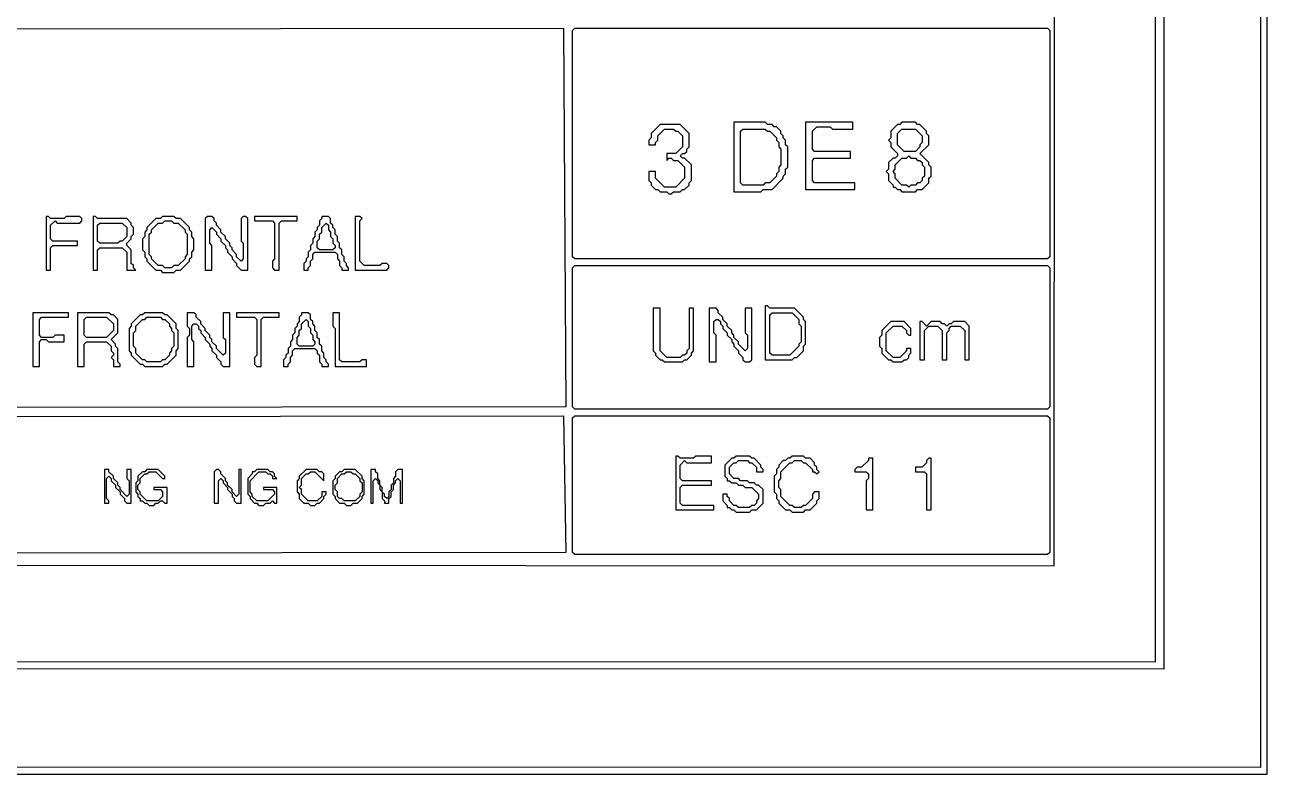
# Model space of a CAD drawing. Extents: x 17 to 323, y -435 to -5.
# Drawn here: x 267.2 to 322.7, y -434.9 to -401.5 of the extents above; entities that cross this region are included whole.
import ezdxf

# ---------------------------------------------------------------- set-up
doc = ezdxf.new("R2010")
doc.units = 0

msp = doc.modelspace()

# ---------------------------------------------------------------- linework, layer by layer
at = {"layer": 'CONTOURS'}
for p, q in [((322.7, -434.9), (322.7, -4.7)), ((322.5, -5.1), (322.4, -434.6)), ((317.8, -9.8), (317.7, -429.9)), ((318.1, -430.2), (318.1, -9.5)), ((313.2, -425.6), (313.3, -14.3)), ((208.8, -401.7), (291.3, -401.6)), ((291.3, -401.6), (291.4, -418.5)), ((291.7, -401.7), (291.8, -401.6)), ((291.7, -411.8), (291.7, -401.7)), ((291.8, -401.6), (312.9, -401.6)), ((312.9, -401.6), (313, -401.7)), ((313, -401.7), (313, -411.8)), ((298.9, -405.8), (298.9, -408.9)), ((300.3, -405.8), (298.9, -405.8)), ((300.4, -405.9), (300.3, -405.8)), ((302.1, -405.8), (302.1, -408.8)), ((304.2, -405.8), (302.1, -405.8)), ((304.2, -406.1), (304.2, -405.8)), ((306.4, -405.8), (306.3, -405.9)), ((307, -405.8), (306.4, -405.8)), ((307.1, -405.9), (307, -405.8)), ((295.6, -405.9), (295.2, -406.3)), ((295.2, -406.3), (295.2, -406.5)), ((295.5, -406.4), (295.8, -406.1)), ((295.5, -406.6), (295.5, -406.4)), ((296.5, -405.9), (295.6, -405.9)), ((295.8, -406.1), (296.2, -406.1)), ((296.2, -406.1), (296.3, -406.2)), ((296.3, -406.2), (296.4, -406.2)), ((296.4, -406.2), (296.6, -406.4)), ((296.9, -406.3), (296.5, -405.9)), ((296.6, -406.4), (296.6, -406.9)), ((296.9, -406.9), (296.9, -406.3)), ((299.2, -406.2), (299.3, -406.1)), ((299.2, -408.5), (299.2, -406.2)), ((299.3, -406.1), (300.3, -406.1)), ((300.3, -406.1), (300.4, -406.2)), ((300.6, -405.9), (300.4, -405.9)), ((300.4, -406.2), (300.5, -406.2)), ((300.5, -406.2), (300.8, -406.5)), ((300.7, -406), (300.6, -405.9)), ((300.8, -406), (300.7, -406)), ((301, -406.2), (300.8, -406)), ((301, -406.3), (301, -406.2)), ((301.1, -406.4), (301, -406.3)), ((301.1, -406.5), (301.1, -406.4)), ((302.4, -406.2), (302.6, -406)), ((302.4, -407), (302.4, -406.2)), ((302.6, -406), (303.2, -406)), ((303.2, -406), (303.3, -406.1)), ((303.3, -406.1), (304.2, -406.1)), ((306.2, -405.9), (305.9, -406.2)), ((305.9, -406.2), (305.9, -406.5)), ((306.3, -405.9), (306.2, -405.9)), ((306.2, -406.3), (306.4, -406.1)), ((306.2, -406.8), (306.2, -406.3)), ((306.4, -406.1), (307, -406.1)), ((307, -406.1), (307.3, -406.4)), ((307.2, -405.9), (307.1, -405.9)), ((307.5, -406.2), (307.2, -405.9)), ((307.3, -406.4), (307.3, -406.7)), ((307.5, -406.3), (307.5, -406.2)), ((307.6, -406.4), (307.5, -406.3)), ((307.6, -406.8), (307.6, -406.4)), ((295.2, -406.5), (295.1, -406.6)), ((295.1, -406.6), (295.1, -406.8)), ((295.1, -406.8), (295.4, -406.8)), ((295.4, -406.7), (295.5, -406.6)), ((295.4, -406.8), (295.4, -406.7)), ((296.6, -406.9), (296.3, -407.2)), ((296.8, -407), (296.9, -406.9)), ((296.8, -407.1), (296.8, -407)), ((300.8, -406.5), (300.8, -406.6)), ((300.8, -406.6), (300.9, -406.7)), ((300.9, -406.7), (300.9, -406.9)), ((300.9, -406.9), (301, -407)), ((301, -407), (301, -407.7)), ((301.2, -406.6), (301.1, -406.5)), ((301.2, -406.8), (301.2, -406.6)), ((301.3, -406.9), (301.2, -406.8)), ((301.3, -407.8), (301.3, -406.9)), ((302.5, -407.1), (302.4, -407)), ((305.9, -406.5), (305.8, -406.6)), ((305.8, -406.6), (305.9, -406.7)), ((305.9, -406.7), (305.9, -406.9)), ((305.9, -406.9), (306.2, -407.2)), ((306.5, -407.1), (306.2, -406.8)), ((307.2, -406.9), (307, -407.1)), ((307.3, -406.7), (307.2, -406.8)), ((307.2, -406.8), (307.2, -406.9)), ((307.2, -407.2), (307.6, -406.8)), ((296.3, -407.2), (295.9, -407.2)), ((295.9, -407.2), (295.9, -407.5)), ((295.9, -407.5), (296, -407.4)), ((296, -407.4), (296.1, -407.4)), ((296.1, -407.4), (296.2, -407.5)), ((296.2, -407.5), (296.4, -407.5)), ((296.4, -407.5), (296.7, -407.8)), ((296.5, -407.3), (296.6, -407.2)), ((296.6, -407.4), (296.5, -407.3)), ((296.6, -407.2), (296.7, -407.2)), ((296.7, -407.4), (296.6, -407.4)), ((296.7, -407.2), (296.8, -407.1)), ((297, -407.7), (296.7, -407.4)), ((302.4, -407.5), (302.5, -407.4)), ((302.4, -408.4), (302.4, -407.5)), ((304.1, -407.1), (302.5, -407.1)), ((302.5, -407.4), (304.1, -407.4)), ((304.1, -407.4), (304.1, -407.1)), ((306, -407.4), (305.8, -407.6)), ((306.1, -407.4), (306, -407.4)), ((306.2, -407.3), (306.1, -407.4)), ((306.1, -407.7), (306.4, -407.4)), ((306.2, -407.2), (306.2, -407.3)), ((306.4, -407.4), (306.6, -407.4)), ((307, -407.1), (306.5, -407.1)), ((306.6, -407.4), (306.7, -407.3)), ((306.7, -407.3), (306.8, -407.4)), ((306.8, -407.4), (307, -407.4)), ((307, -407.4), (307.1, -407.5)), ((307.1, -407.5), (307.2, -407.5)), ((307.6, -407.6), (307.2, -407.2)), ((307.2, -407.5), (307.3, -407.6)), ((295.4, -408), (295.1, -408)), ((295.1, -408), (295.1, -408.4)), ((295.4, -408.3), (295.4, -408)), ((296.7, -407.8), (296.7, -408.3)), ((297, -408.4), (297, -407.7)), ((300.9, -408), (300.8, -408.1)), ((300.8, -408.1), (300.8, -408.2)), ((301, -407.7), (300.9, -407.8)), ((300.9, -407.8), (300.9, -408)), ((301.1, -408.2), (301.2, -408.1)), ((301.2, -407.9), (301.3, -407.8)), ((301.2, -408.1), (301.2, -407.9)), ((305.8, -407.9), (305.7, -408)), ((305.7, -408), (305.8, -408.1)), ((305.8, -407.6), (305.8, -407.9)), ((305.8, -408.1), (305.8, -408.4)), ((306, -408), (306.1, -407.9)), ((306.1, -408.1), (306, -408)), ((306.1, -407.9), (306.1, -407.7)), ((306.1, -408.3), (306.1, -408.1)), ((307.3, -407.6), (307.3, -407.7)), ((307.3, -407.7), (307.4, -407.8)), ((307.4, -407.8), (307.4, -408.2)), ((307.6, -407.7), (307.6, -407.6)), ((307.7, -407.8), (307.6, -407.7)), ((307.7, -408.2), (307.7, -407.8)), ((295.1, -408.4), (295.2, -408.5)), ((295.2, -408.5), (295.2, -408.6)), ((295.2, -408.6), (295.4, -408.8)), ((295.8, -408.7), (295.4, -408.3)), ((296.7, -408.3), (296.3, -408.7)), ((296.7, -408.8), (296.9, -408.6)), ((296.9, -408.5), (297, -408.4)), ((296.9, -408.6), (296.9, -408.5)), ((299.3, -408.6), (299.2, -408.5)), ((300.2, -408.6), (299.3, -408.6)), ((300.3, -408.5), (300.2, -408.6)), ((300.5, -408.5), (300.3, -408.5)), ((300.8, -408.2), (300.5, -408.5)), ((300.6, -408.8), (301.1, -408.3)), ((301.1, -408.3), (301.1, -408.2)), ((302.5, -408.5), (302.4, -408.4)), ((304.3, -408.5), (302.5, -408.5)), ((304.3, -408.8), (304.3, -408.5)), ((305.8, -408.4), (306, -408.6)), ((306, -408.6), (306, -408.7)), ((306.4, -408.6), (306.1, -408.3)), ((306.6, -408.6), (306.4, -408.6)), ((306.7, -408.7), (306.6, -408.6)), ((306.8, -408.6), (306.7, -408.7)), ((307, -408.6), (306.8, -408.6)), ((307.1, -408.5), (307, -408.6)), ((307.2, -408.5), (307.1, -408.5)), ((307.3, -408.4), (307.2, -408.5)), ((307.4, -408.2), (307.3, -408.3)), ((307.3, -408.3), (307.3, -408.4)), ((307.3, -408.8), (307.6, -408.5)), ((307.6, -408.3), (307.7, -408.2)), ((307.6, -408.5), (307.6, -408.3)), ((295.4, -408.8), (295.5, -408.8)), ((295.5, -408.8), (295.6, -408.9)), ((295.6, -408.9), (295.9, -408.9)), ((296.3, -408.7), (295.8, -408.7)), ((295.9, -408.9), (296, -409)), ((296, -409), (296.1, -409)), ((296.1, -409), (296.2, -408.9)), ((296.2, -408.9), (296.5, -408.9)), ((296.5, -408.9), (296.6, -408.8)), ((296.6, -408.8), (296.7, -408.8)), ((298.9, -408.9), (300.1, -408.9)), ((300.1, -408.9), (300.2, -408.8)), ((300.2, -408.8), (300.6, -408.8)), ((302.1, -408.8), (304.3, -408.8)), ((306, -408.7), (306.1, -408.7)), ((306.1, -408.7), (306.2, -408.8)), ((306.2, -408.8), (306.3, -408.8)), ((306.3, -408.8), (306.4, -408.9)), ((306.4, -408.9), (307, -408.9)), ((307, -408.9), (307.1, -408.8)), ((307.1, -408.8), (307.3, -408.8)), ((268.3, -410), (268.2, -410)), ((268.2, -410), (268.2, -412.4)), ((268.4, -410.1), (268.3, -410)), ((269, -410.1), (268.4, -410.1)), ((268.4, -410.4), (268.6, -410.2)), ((268.6, -410.2), (268.7, -410.3)), ((268.7, -410.3), (269.7, -410.3)), ((269.1, -410), (269, -410.1)), ((269.7, -410), (269.1, -410)), ((269.8, -410.1), (269.7, -410)), ((269.7, -410.3), (269.8, -410.2)), ((269.8, -410.2), (269.8, -410.1)), ((270.3, -410), (270.3, -412.4)), ((270.4, -410), (270.3, -410)), ((270.5, -410.1), (270.4, -410)), ((271.8, -410.1), (270.5, -410.1)), ((270.5, -410.4), (270.6, -410.3)), ((270.6, -410.3), (271.6, -410.3)), ((271.6, -410.3), (271.8, -410.5)), ((272, -410.3), (271.8, -410.1)), ((272, -410.4), (272, -410.3)), ((273.1, -410.1), (272.7, -410.5)), ((272.9, -410.6), (273.2, -410.3)), ((273.3, -410.1), (273.1, -410.1)), ((273.2, -410.3), (273.4, -410.3)), ((273.4, -410), (273.3, -410.1)), ((273.9, -410), (273.4, -410)), ((273.4, -410.3), (273.5, -410.2)), ((273.5, -410.2), (273.8, -410.2)), ((273.8, -410.2), (273.9, -410.3)), ((274, -410.1), (273.9, -410)), ((273.9, -410.3), (274.1, -410.3)), ((274.2, -410.1), (274, -410.1)), ((274.1, -410.3), (274.4, -410.6)), ((274.6, -410.5), (274.2, -410.1)), ((275.4, -410), (275.3, -410.1)), ((275.3, -410.1), (275.3, -412.4)), ((275.6, -410), (275.4, -410)), ((275.7, -410.1), (275.6, -410)), ((275.7, -410.2), (275.7, -410.1)), ((275.8, -410.3), (275.7, -410.2)), ((275.8, -410.4), (275.8, -410.3)), ((277, -410), (276.9, -410.1)), ((276.9, -410.1), (276.9, -411.1)), ((277.1, -410), (277, -410)), ((277.2, -410.1), (277.1, -410)), ((277.2, -412.4), (277.2, -410.1)), ((277.5, -410), (277.5, -410.2)), ((279.4, -410), (277.5, -410)), ((277.5, -410.2), (278.3, -410.2)), ((278.3, -410.2), (278.4, -410.3)), ((278.4, -410.3), (278.4, -411.9)), ((278.6, -410.3), (278.7, -410.2)), ((278.6, -412.4), (278.6, -410.3)), ((278.7, -410.2), (279.4, -410.2)), ((279.4, -410.2), (279.4, -410)), ((280.5, -410.1), (280.4, -410.2)), ((280.4, -410.2), (280.4, -410.4)), ((280.5, -410), (280.5, -410.1)), ((280.8, -410), (280.5, -410)), ((280.5, -410.5), (280.7, -410.3)), ((280.7, -410.3), (280.8, -410.4)), ((280.9, -410.1), (280.8, -410)), ((280.9, -410.3), (280.9, -410.1)), ((281, -410.4), (280.9, -410.3)), ((282, -410), (282, -412.4)), ((282.2, -410), (282, -410)), ((282.3, -410.1), (282.2, -410)), ((282.2, -410.2), (282.3, -410.1)), ((282.2, -412), (282.2, -410.2)), ((268.4, -411), (268.4, -410.4)), ((270.5, -411.1), (270.5, -410.4)), ((271.8, -410.5), (271.8, -410.9)), ((272.1, -410.5), (272, -410.4)), ((272, -410.9), (272.1, -410.8)), ((272.1, -410.8), (272.1, -410.5)), ((272.7, -410.6), (272.6, -410.7)), ((272.6, -410.7), (272.6, -410.9)), ((272.7, -410.5), (272.7, -410.6)), ((272.8, -410.8), (272.9, -410.7)), ((272.8, -411.7), (272.8, -410.8)), ((272.9, -410.7), (272.9, -410.6)), ((274.4, -410.6), (274.4, -410.7)), ((274.4, -410.7), (274.5, -410.8)), ((274.5, -410.8), (274.5, -411.7)), ((274.6, -410.6), (274.6, -410.5)), ((274.7, -410.7), (274.6, -410.6)), ((274.7, -410.9), (274.7, -410.7)), ((275.5, -410.6), (275.6, -410.5)), ((275.5, -411.2), (275.5, -410.6)), ((275.6, -410.5), (275.8, -410.7)), ((276, -410.6), (275.8, -410.4)), ((275.8, -410.7), (275.8, -410.8)), ((275.8, -410.8), (276, -411)), ((276, -410.7), (276, -410.6)), ((276.2, -410.9), (276, -410.7)), ((280.3, -410.6), (280.2, -410.7)), ((280.2, -410.7), (280.2, -410.9)), ((280.4, -410.4), (280.3, -410.5)), ((280.3, -410.5), (280.3, -410.6)), ((280.4, -410.8), (280.5, -410.7)), ((280.4, -411), (280.4, -410.8)), ((280.5, -410.7), (280.5, -410.5)), ((280.8, -410.4), (280.8, -410.6)), ((280.8, -410.6), (280.9, -410.7)), ((280.9, -410.7), (280.9, -410.9)), ((281, -410.5), (281, -410.4)), ((281.1, -410.6), (281, -410.5)), ((281.1, -410.8), (281.1, -410.6)), ((281.2, -410.9), (281.1, -410.8)), ((268.5, -411.1), (268.4, -411)), ((268.4, -411.4), (268.5, -411.3)), ((268.4, -412.4), (268.4, -411.4)), ((269.6, -411.1), (268.5, -411.1)), ((268.5, -411.3), (269.6, -411.3)), ((269.6, -411.3), (269.6, -411.1)), ((270.6, -411.2), (270.5, -411.1)), ((270.5, -411.5), (270.6, -411.4)), ((271.4, -411.2), (270.6, -411.2)), ((270.6, -411.4), (271.6, -411.4)), ((271.5, -411.1), (271.4, -411.2)), ((271.6, -411.1), (271.5, -411.1)), ((271.8, -410.9), (271.6, -411.1)), ((271.6, -411.4), (271.8, -411.6)), ((271.8, -411.2), (272, -411)), ((271.8, -411.3), (271.8, -411.2)), ((272, -411.5), (271.8, -411.3)), ((272, -411), (272, -410.9)), ((272.6, -410.9), (272.5, -411)), ((272.5, -411), (272.5, -411.5)), ((274.8, -411), (274.7, -410.9)), ((274.8, -411.5), (274.8, -411)), ((275.6, -411.3), (275.5, -411.2)), ((275.6, -412.4), (275.6, -411.3)), ((276, -411), (276, -411.1)), ((276, -411.1), (276.2, -411.3)), ((276.2, -411), (276.2, -410.9)), ((276.4, -411.2), (276.2, -411)), ((276.2, -411.3), (276.2, -411.4)), ((276.2, -411.4), (276.3, -411.5)), ((276.4, -411.3), (276.4, -411.2)), ((276.5, -411.4), (276.4, -411.3)), ((276.5, -411.5), (276.5, -411.4)), ((276.9, -411.1), (277, -411.2)), ((277, -411.2), (277, -411.9)), ((280.1, -411.2), (280, -411.3)), ((280, -411.3), (280, -411.5)), ((280.2, -410.9), (280.1, -411)), ((280.1, -411), (280.1, -411.2)), ((280.3, -411.1), (280.4, -411)), ((280.3, -411.4), (280.3, -411.1)), ((280.4, -411.5), (280.3, -411.4)), ((280.9, -410.9), (281, -411)), ((281, -411), (281, -411.2)), ((281, -411.2), (281.1, -411.3)), ((281.1, -411.4), (281, -411.5)), ((281.1, -411.3), (281.1, -411.4)), ((281.2, -411.1), (281.2, -410.9)), ((281.3, -411.2), (281.2, -411.1)), ((281.3, -411.4), (281.3, -411.2)), ((281.4, -411.5), (281.3, -411.4)), ((270.5, -412.4), (270.5, -411.5)), ((271.8, -411.6), (271.8, -412.4)), ((272, -412.1), (272, -411.5)), ((272.5, -411.5), (272.6, -411.6)), ((272.6, -411.6), (272.6, -411.8)), ((272.6, -411.8), (272.7, -411.9)), ((272.7, -411.9), (272.7, -412)), ((272.9, -411.8), (272.8, -411.7)), ((272.9, -411.9), (272.9, -411.8)), ((273.2, -412.2), (272.9, -411.9)), ((274.4, -411.9), (274.1, -412.2)), ((274.5, -411.7), (274.4, -411.8)), ((274.4, -411.8), (274.4, -411.9)), ((274.6, -411.9), (274.7, -411.8)), ((274.6, -412), (274.6, -411.9)), ((274.7, -411.6), (274.8, -411.5)), ((274.7, -411.8), (274.7, -411.6)), ((276.3, -411.5), (276.3, -411.6)), ((276.3, -411.6), (276.5, -411.8)), ((276.7, -411.7), (276.5, -411.5)), ((276.5, -411.8), (276.5, -411.9)), ((276.5, -411.9), (276.7, -412.1)), ((276.7, -411.8), (276.7, -411.7)), ((276.9, -412), (276.7, -411.8)), ((277, -411.9), (276.9, -412)), ((278.4, -411.9), (278.3, -412)), ((279.9, -411.8), (279.8, -411.9)), ((279.8, -411.9), (279.8, -412)), ((280, -411.5), (279.9, -411.6)), ((279.9, -411.6), (279.9, -411.8)), ((280, -412), (280.1, -411.9)), ((280.1, -411.7), (280.2, -411.6)), ((280.1, -411.9), (280.1, -411.7)), ((280.2, -411.6), (281.1, -411.6)), ((281, -411.5), (280.4, -411.5)), ((281.1, -411.6), (281.2, -411.7)), ((281.2, -411.7), (281.2, -411.9)), ((281.2, -411.9), (281.3, -412)), ((281.4, -411.7), (281.4, -411.5)), ((281.5, -411.8), (281.4, -411.7)), ((281.5, -412), (281.5, -411.8)), ((291.8, -411.9), (291.7, -411.8)), ((312.9, -411.9), (291.8, -411.9)), ((313, -411.8), (312.9, -411.9)), ((268.2, -412.4), (268.4, -412.4)), ((270.3, -412.4), (270.5, -412.4)), ((271.8, -412.4), (272.2, -412.4)), ((272.1, -412.2), (272, -412.1)), ((272.1, -412.3), (272.1, -412.2)), ((272.2, -412.4), (272.1, -412.3)), ((272.7, -412), (273.1, -412.4)), ((273.1, -412.4), (273.3, -412.4)), ((273.4, -412.2), (273.2, -412.2)), ((273.3, -412.4), (273.4, -412.5)), ((273.5, -412.3), (273.4, -412.2)), ((273.4, -412.5), (273.9, -412.5)), ((273.8, -412.3), (273.5, -412.3)), ((273.9, -412.2), (273.8, -412.3)), ((274.1, -412.2), (273.9, -412.2)), ((273.9, -412.5), (274, -412.4)), ((274, -412.4), (274.2, -412.4)), ((274.2, -412.4), (274.6, -412)), ((275.3, -412.4), (275.6, -412.4)), ((276.7, -412.1), (276.7, -412.2)), ((276.7, -412.2), (276.9, -412.4)), ((276.9, -412.4), (277.2, -412.4)), ((278.3, -412), (278.3, -412.3)), ((278.3, -412.3), (278.4, -412.4)), ((278.4, -412.4), (278.6, -412.4)), ((279.8, -412), (279.7, -412.1)), ((279.7, -412.1), (279.7, -412.4)), ((279.7, -412.4), (279.9, -412.4)), ((279.9, -412.3), (280, -412.2)), ((279.9, -412.4), (279.9, -412.3)), ((280, -412.2), (280, -412)), ((281.3, -412), (281.3, -412.2)), ((281.3, -412.2), (281.4, -412.3)), ((281.4, -412.3), (281.4, -412.4)), ((281.4, -412.4), (281.7, -412.4)), ((281.6, -412.1), (281.5, -412)), ((281.6, -412.2), (281.6, -412.1)), ((281.7, -412.3), (281.6, -412.2)), ((281.7, -412.4), (281.7, -412.3)), ((282, -412.4), (283.4, -412.4)), ((282.4, -412.2), (282.2, -412)), ((283.1, -412.2), (282.4, -412.2)), ((283.2, -412.1), (283.1, -412.2)), ((283.4, -412.1), (283.2, -412.1)), ((283.5, -412.2), (283.4, -412.1)), ((283.4, -412.4), (283.5, -412.3)), ((283.5, -412.3), (283.5, -412.2)), ((291.7, -412.3), (291.8, -412.2)), ((291.7, -418.5), (291.7, -412.3)), ((291.8, -412.2), (312.9, -412.2)), ((312.9, -412.2), (313, -412.3)), ((313, -412.3), (313, -418.5)), ((295.3, -414.1), (295.3, -416)), ((295.6, -414.1), (295.3, -414.1)), ((295.6, -416), (295.6, -414.1)), ((297.1, -414.1), (296.9, -414.1)), ((296.9, -414.1), (296.9, -415.9)), ((297.1, -416), (297.1, -414.1)), ((297.8, -414.1), (297.8, -416.5)), ((298.1, -414.1), (297.8, -414.1)), ((298.2, -414.2), (298.1, -414.1)), ((298.2, -414.3), (298.2, -414.2)), ((299.7, -414.1), (299.4, -414.1)), ((299.4, -414.1), (299.4, -415.2)), ((299.7, -416.4), (299.7, -414.1)), ((300.3, -414), (300.3, -416.4)), ((300.4, -414), (300.3, -414)), ((300.5, -414.1), (300.4, -414)), ((301.6, -414.1), (300.5, -414.1)), ((302, -414.5), (301.6, -414.1)), ((269.2, -414.3), (267.6, -414.3)), ((267.6, -414.3), (267.6, -416.7)), ((267.9, -414.6), (268, -414.5)), ((267.9, -415.3), (267.9, -414.6)), ((268, -414.5), (269.2, -414.5)), ((269.2, -414.5), (269.2, -414.3)), ((269.6, -414.3), (269.6, -416.7)), ((271, -414.3), (269.6, -414.3)), ((269.9, -414.6), (270, -414.5)), ((269.9, -415.3), (269.9, -414.6)), ((270, -414.5), (270.9, -414.5)), ((270.9, -414.5), (271.2, -414.8)), ((271.1, -414.4), (271, -414.3)), ((271.2, -414.4), (271.1, -414.4)), ((271.4, -414.6), (271.2, -414.4)), ((271.4, -415.2), (271.4, -414.6)), ((272.4, -414.4), (272, -414.8)), ((272.2, -414.9), (272.5, -414.6)), ((272.5, -414.4), (272.4, -414.4)), ((272.6, -414.3), (272.5, -414.4)), ((272.5, -414.6), (272.6, -414.6)), ((273.4, -414.3), (272.6, -414.3)), ((272.6, -414.6), (272.7, -414.5)), ((272.7, -414.5), (273.3, -414.5)), ((273.3, -414.5), (273.4, -414.6)), ((273.5, -414.4), (273.4, -414.3)), ((273.4, -414.6), (273.5, -414.6)), ((273.6, -414.4), (273.5, -414.4)), ((273.5, -414.6), (273.7, -414.8)), ((274, -414.8), (273.6, -414.4)), ((274.5, -414.3), (274.5, -414.9)), ((274.8, -414.3), (274.5, -414.3)), ((274.9, -414.4), (274.8, -414.3)), ((274.9, -414.5), (274.9, -414.4)), ((275.1, -414.7), (274.9, -414.5)), ((275.1, -414.8), (275.1, -414.7)), ((276.4, -414.3), (276.1, -414.3)), ((276.1, -414.3), (276.1, -415.4)), ((276.4, -416.7), (276.4, -414.3)), ((276.7, -414.3), (276.7, -414.5)), ((278.6, -414.3), (276.7, -414.3)), ((276.7, -414.5), (277.5, -414.5)), ((277.5, -414.5), (277.6, -414.6)), ((277.6, -414.6), (277.6, -416.2)), ((277.8, -414.6), (277.9, -414.5)), ((277.8, -416.7), (277.8, -414.6)), ((277.9, -414.5), (278.6, -414.5)), ((278.6, -414.5), (278.6, -414.3)), ((279.5, -414.7), (279.4, -414.8)), ((279.6, -414.4), (279.5, -414.5)), ((279.5, -414.5), (279.5, -414.7)), ((279.6, -414.3), (279.6, -414.4)), ((279.9, -414.3), (279.6, -414.3)), ((279.6, -414.8), (279.8, -414.6)), ((279.8, -414.6), (279.9, -414.7)), ((280, -414.4), (279.9, -414.3)), ((279.9, -414.7), (279.9, -414.9)), ((280, -414.6), (280, -414.4)), ((280.1, -414.7), (280, -414.6)), ((280.1, -414.8), (280.1, -414.7)), ((281, -414.3), (281, -414.9)), ((281.3, -414.3), (281, -414.3)), ((281.3, -416.4), (281.3, -414.3)), ((298, -414.7), (298.1, -414.6)), ((298, -415.2), (298, -414.7)), ((298.1, -414.6), (298.2, -414.6)), ((298.4, -414.5), (298.2, -414.3)), ((298.2, -414.6), (298.3, -414.7)), ((298.3, -414.7), (298.3, -414.8)), ((298.4, -414.6), (298.4, -414.5)), ((298.6, -414.8), (298.4, -414.6)), ((300.5, -414.4), (300.6, -414.3)), ((300.5, -416.1), (300.5, -414.4)), ((300.6, -414.3), (301.5, -414.3)), ((301.5, -414.3), (301.8, -414.6)), ((301.8, -414.6), (301.8, -414.8)), ((302, -414.6), (302, -414.5)), ((302.1, -414.7), (302, -414.6)), ((302.1, -415.7), (302.1, -414.7)), ((305.9, -414.7), (305.5, -415.1)), ((306.5, -414.7), (305.9, -414.7)), ((306.8, -415), (306.5, -414.7)), ((307.2, -414.7), (307.2, -416.4)), ((307.3, -414.7), (307.2, -414.7)), ((307.5, -414.9), (307.3, -414.7)), ((307.7, -414.7), (307.5, -414.9)), ((308.1, -414.7), (307.7, -414.7)), ((308.2, -414.8), (308.1, -414.7)), ((308.7, -414.7), (308.6, -414.8)), ((309.2, -414.7), (308.7, -414.7)), ((309.4, -414.9), (309.2, -414.7)), ((268, -415.4), (267.9, -415.3)), ((268.6, -415.3), (268.5, -415.4)), ((269, -415.3), (268.6, -415.3)), ((269, -415.6), (269, -415.3)), ((270, -415.4), (269.9, -415.3)), ((271.2, -415.1), (270.9, -415.4)), ((271.1, -415.5), (271.4, -415.2)), ((271.2, -414.8), (271.2, -415.1)), ((272, -414.9), (271.9, -415)), ((271.9, -415), (271.9, -416)), ((272, -414.8), (272, -414.9)), ((272.1, -415.2), (272.2, -415.1)), ((272.1, -415.8), (272.1, -415.2)), ((272.2, -415.1), (272.2, -414.9)), ((273.7, -414.8), (273.7, -414.9)), ((273.7, -414.9), (273.8, -415)), ((273.8, -415), (273.8, -415.1)), ((273.8, -415.1), (273.9, -415.2)), ((273.9, -415.2), (273.9, -415.8)), ((274, -415), (274, -414.8)), ((274.1, -415.1), (274, -415)), ((274.1, -415.9), (274.1, -415.1)), ((274.5, -414.9), (274.6, -415)), ((274.6, -415.3), (274.5, -415.4)), ((274.6, -415), (274.6, -415.3)), ((274.7, -414.9), (274.8, -414.8)), ((274.7, -415.5), (274.7, -414.9)), ((274.8, -414.8), (274.9, -414.8)), ((274.9, -414.8), (275, -414.9)), ((275, -414.9), (275, -415)), ((275, -415), (275.1, -415.1)), ((275.3, -415), (275.1, -414.8)), ((275.1, -415.1), (275.1, -415.2)), ((275.1, -415.2), (275.3, -415.4)), ((275.3, -415.1), (275.3, -415)), ((275.5, -415.3), (275.3, -415.1)), ((275.5, -415.4), (275.5, -415.3)), ((279.3, -415.2), (279.2, -415.3)), ((279.2, -415.3), (279.2, -415.5)), ((279.4, -414.9), (279.3, -415)), ((279.3, -415), (279.3, -415.2)), ((279.4, -414.8), (279.4, -414.9)), ((279.4, -415.4), (279.5, -415.3)), ((279.5, -415.1), (279.6, -415)), ((279.5, -415.3), (279.5, -415.1)), ((279.6, -415), (279.6, -414.8)), ((279.9, -414.9), (280, -415)), ((280, -415), (280, -415.2)), ((280, -415.2), (280.1, -415.3)), ((280.2, -414.9), (280.1, -414.8)), ((280.1, -415.3), (280.1, -415.5)), ((280.2, -415.1), (280.2, -414.9)), ((280.3, -415.2), (280.2, -415.1)), ((280.3, -415.4), (280.3, -415.2)), ((281, -414.9), (281.1, -415)), ((281.1, -415), (281.1, -416.7)), ((298.1, -415.3), (298, -415.2)), ((298.1, -416.5), (298.1, -415.3)), ((298.3, -414.8), (298.4, -414.9)), ((298.4, -414.9), (298.4, -415)), ((298.4, -415), (298.6, -415.2)), ((298.6, -414.9), (298.6, -414.8)), ((298.8, -415.1), (298.6, -414.9)), ((298.6, -415.2), (298.6, -415.3)), ((298.6, -415.3), (298.8, -415.5)), ((298.8, -415.2), (298.8, -415.1)), ((298.9, -415.3), (298.8, -415.2)), ((298.9, -415.4), (298.9, -415.3)), ((299.4, -415.2), (299.5, -415.3)), ((299.5, -415.3), (299.5, -415.9)), ((301.8, -414.8), (301.9, -414.9)), ((301.9, -414.9), (301.9, -415.6)), ((305.5, -415.3), (305.4, -415.4)), ((305.5, -415.1), (305.5, -415.3)), ((305.7, -415.2), (306, -414.9)), ((305.7, -416), (305.7, -415.2)), ((306, -414.9), (306.4, -414.9)), ((306.4, -414.9), (306.6, -415.1)), ((306.6, -415.1), (306.6, -415.2)), ((306.6, -415.2), (306.7, -415.3)), ((306.7, -415.3), (306.8, -415.3)), ((306.8, -415.3), (306.8, -415)), ((307.4, -415.1), (307.6, -414.9)), ((307.4, -416.4), (307.4, -415.1)), ((307.6, -414.9), (308, -414.9)), ((308, -414.9), (308.2, -415.1)), ((308.3, -414.8), (308.2, -414.8)), ((308.2, -415.1), (308.2, -416.4)), ((308.4, -414.9), (308.3, -414.8)), ((308.5, -414.8), (308.4, -414.9)), ((308.4, -415.2), (308.5, -415.1)), ((308.4, -416.4), (308.4, -415.2)), ((308.6, -414.8), (308.5, -414.8)), ((308.5, -415), (308.6, -414.9)), ((308.5, -415.1), (308.5, -415)), ((308.6, -414.9), (309, -414.9)), ((309, -414.9), (309.2, -415.1)), ((309.2, -415.1), (309.2, -416.4)), ((309.4, -416.4), (309.4, -414.9)), ((267.9, -415.6), (268, -415.5)), ((267.9, -416.7), (267.9, -415.6)), ((268.5, -415.4), (268, -415.4)), ((268, -415.5), (268.2, -415.5)), ((268.2, -415.5), (268.3, -415.6)), ((268.3, -415.6), (269, -415.6)), ((269.9, -415.7), (270, -415.6)), ((269.9, -416.7), (269.9, -415.7)), ((270.9, -415.4), (270, -415.4)), ((270, -415.6), (270.9, -415.6)), ((270.9, -415.6), (271.1, -415.8)), ((271.3, -415.7), (271.1, -415.5)), ((271.1, -415.8), (271.1, -416)), ((271.3, -415.8), (271.3, -415.7)), ((271.4, -415.9), (271.3, -415.8)), ((272.2, -415.9), (272.1, -415.8)), ((273.9, -415.8), (273.8, -415.9)), ((274.5, -415.4), (274.5, -416.7)), ((274.8, -415.6), (274.7, -415.5)), ((274.8, -416.7), (274.8, -415.6)), ((275.3, -415.4), (275.3, -415.5)), ((275.3, -415.5), (275.5, -415.7)), ((275.6, -415.5), (275.5, -415.4)), ((275.5, -415.7), (275.5, -415.8)), ((275.5, -415.8), (275.6, -415.9)), ((275.6, -415.6), (275.6, -415.5)), ((275.8, -415.8), (275.6, -415.6)), ((275.8, -415.9), (275.8, -415.8)), ((276.1, -415.4), (276.2, -415.5)), ((276.2, -415.5), (276.2, -416.1)), ((279.1, -415.8), (279, -415.9)), ((279.2, -415.5), (279.1, -415.6)), ((279.1, -415.6), (279.1, -415.8)), ((279.4, -415.7), (279.4, -415.4)), ((279.5, -415.8), (279.4, -415.7)), ((280.1, -415.8), (279.5, -415.8)), ((280.1, -415.5), (280.2, -415.6)), ((280.2, -415.7), (280.1, -415.8)), ((280.2, -415.6), (280.2, -415.7)), ((280.4, -415.5), (280.3, -415.4)), ((280.4, -415.7), (280.4, -415.5)), ((280.5, -415.8), (280.4, -415.7)), ((280.5, -416), (280.5, -415.8)), ((298.8, -415.5), (298.8, -415.6)), ((298.8, -415.6), (298.9, -415.7)), ((299.1, -415.6), (298.9, -415.4)), ((298.9, -415.7), (298.9, -415.8)), ((298.9, -415.8), (299.1, -416)), ((299.1, -415.7), (299.1, -415.6)), ((299.4, -416), (299.1, -415.7)), ((301.8, -415.8), (301.4, -416.2)), ((301.9, -415.6), (301.8, -415.7)), ((301.8, -415.7), (301.8, -415.8)), ((302, -415.8), (302.1, -415.7)), ((302, -416), (302, -415.8)), ((305.4, -415.4), (305.4, -415.8)), ((305.4, -415.8), (305.5, -415.9)), ((271.1, -416), (271.2, -416.1)), ((271.2, -416.2), (271.1, -416.3)), ((271.1, -416.3), (271.2, -416.4)), ((271.2, -416.1), (271.2, -416.2)), ((271.2, -416.4), (271.2, -416.7)), ((271.4, -416.5), (271.4, -415.9)), ((271.9, -416), (272, -416.1)), ((272, -416.1), (272, -416.2)), ((272, -416.2), (272.4, -416.6)), ((272.2, -416.1), (272.2, -415.9)), ((272.5, -416.4), (272.2, -416.1)), ((272.6, -416.4), (272.5, -416.4)), ((272.7, -416.5), (272.6, -416.4)), ((273.4, -416.4), (273.3, -416.5)), ((273.5, -416.4), (273.4, -416.4)), ((273.7, -416.2), (273.5, -416.4)), ((273.6, -416.6), (274, -416.2)), ((273.8, -416), (273.7, -416.1)), ((273.7, -416.1), (273.7, -416.2)), ((273.8, -415.9), (273.8, -416)), ((274, -416), (274.1, -415.9)), ((274, -416.2), (274, -416)), ((275.6, -415.9), (275.6, -416)), ((275.6, -416), (275.8, -416.2)), ((276.1, -416.2), (275.8, -415.9)), ((275.8, -416.2), (275.8, -416.3)), ((275.8, -416.3), (276, -416.5)), ((276.2, -416.1), (276.1, -416.2)), ((277.6, -416.2), (277.5, -416.3)), ((277.5, -416.3), (277.5, -416.6)), ((278.9, -416.3), (278.8, -416.4)), ((278.8, -416.4), (278.8, -416.7)), ((279, -416.1), (278.9, -416.2)), ((278.9, -416.2), (278.9, -416.3)), ((279, -415.9), (279, -416.1)), ((279.1, -416.3), (279.2, -416.2)), ((279.1, -416.5), (279.1, -416.3)), ((279.2, -416), (279.3, -415.9)), ((279.2, -416.2), (279.2, -416)), ((279.3, -415.9), (280.2, -415.9)), ((280.2, -415.9), (280.3, -416)), ((280.3, -416), (280.3, -416.1)), ((280.3, -416.1), (280.4, -416.2)), ((280.4, -416.2), (280.4, -416.5)), ((280.6, -416.1), (280.5, -416)), ((280.6, -416.3), (280.6, -416.1)), ((280.7, -416.4), (280.6, -416.3)), ((280.7, -416.5), (280.7, -416.4)), ((281.4, -416.5), (281.3, -416.4)), ((282.3, -416.4), (282.2, -416.5)), ((282.5, -416.4), (282.3, -416.4)), ((282.5, -416.7), (282.5, -416.4)), ((295.3, -416), (295.4, -416.1)), ((295.4, -416.1), (295.4, -416.2)), ((295.4, -416.2), (295.6, -416.4)), ((295.9, -416.3), (295.6, -416)), ((295.6, -416.4), (295.7, -416.4)), ((295.7, -416.4), (295.8, -416.5)), ((296.5, -416.3), (295.9, -416.3)), ((296.6, -416.2), (296.5, -416.3)), ((296.7, -416.2), (296.6, -416.2)), ((296.6, -416.5), (296.7, -416.4)), ((296.8, -416.1), (296.7, -416.2)), ((296.7, -416.4), (296.8, -416.4)), ((296.9, -415.9), (296.8, -416)), ((296.8, -416), (296.8, -416.1)), ((296.8, -416.4), (297, -416.2)), ((297, -416.1), (297.1, -416)), ((297, -416.2), (297, -416.1)), ((299.1, -416), (299.1, -416.1)), ((299.1, -416.1), (299.3, -416.3)), ((299.3, -416.3), (299.3, -416.4)), ((299.3, -416.4), (299.4, -416.5)), ((299.5, -415.9), (299.4, -416)), ((299.6, -416.5), (299.7, -416.4)), ((300.3, -416.4), (301.5, -416.4)), ((300.6, -416.2), (300.5, -416.1)), ((301.4, -416.2), (300.6, -416.2)), ((301.5, -416.4), (301.6, -416.3)), ((301.6, -416.3), (301.7, -416.3)), ((301.7, -416.3), (302, -416)), ((305.5, -415.9), (305.5, -416.1)), ((305.5, -416.1), (305.8, -416.4)), ((306, -416.3), (305.7, -416)), ((305.8, -416.4), (305.9, -416.4)), ((305.9, -416.4), (306, -416.5)), ((306.3, -416.3), (306, -416.3)), ((306.6, -416), (306.3, -416.3)), ((306.4, -416.5), (306.5, -416.4)), ((306.5, -416.4), (306.6, -416.4)), ((306.8, -415.9), (306.6, -415.9)), ((306.6, -415.9), (306.6, -416)), ((306.6, -416.4), (306.7, -416.3)), ((306.7, -416.2), (306.8, -416.1)), ((306.7, -416.3), (306.7, -416.2)), ((306.8, -416.1), (306.8, -415.9)), ((307.2, -416.4), (307.4, -416.4)), ((308.2, -416.4), (308.4, -416.4)), ((309.2, -416.4), (309.4, -416.4)), ((267.6, -416.7), (267.9, -416.7)), ((269.6, -416.7), (269.9, -416.7)), ((271.2, -416.7), (271.5, -416.7)), ((271.5, -416.6), (271.4, -416.5)), ((271.5, -416.7), (271.5, -416.6)), ((272.4, -416.6), (272.5, -416.6)), ((272.5, -416.6), (272.6, -416.7)), ((272.6, -416.7), (273.4, -416.7)), ((273.3, -416.5), (272.7, -416.5)), ((273.4, -416.7), (273.5, -416.6)), ((273.5, -416.6), (273.6, -416.6)), ((274.5, -416.7), (274.8, -416.7)), ((276, -416.5), (276, -416.6)), ((276, -416.6), (276.1, -416.7)), ((276.1, -416.7), (276.4, -416.7)), ((277.5, -416.6), (277.6, -416.7)), ((277.6, -416.7), (277.8, -416.7)), ((278.8, -416.7), (279, -416.7)), ((279, -416.6), (279.1, -416.5)), ((279, -416.7), (279, -416.6)), ((280.4, -416.5), (280.5, -416.6)), ((280.5, -416.6), (280.5, -416.7)), ((280.5, -416.7), (280.8, -416.7)), ((280.8, -416.6), (280.7, -416.5)), ((280.8, -416.7), (280.8, -416.6)), ((281.1, -416.7), (282.5, -416.7)), ((282.2, -416.5), (281.4, -416.5)), ((295.8, -416.5), (296.6, -416.5)), ((297.8, -416.5), (298.1, -416.5)), ((299.4, -416.5), (299.6, -416.5)), ((306, -416.5), (306.4, -416.5)), ((291.4, -418.5), (208.9, -418.6)), ((291.8, -418.6), (291.7, -418.5)), ((312.9, -418.6), (291.8, -418.6)), ((313, -418.5), (312.9, -418.6)), ((208.8, -419), (291.3, -418.9)), ((291.3, -418.9), (291.4, -425)), ((291.7, -419), (291.8, -418.9)), ((291.7, -425), (291.7, -419)), ((291.8, -418.9), (312.9, -418.9)), ((312.9, -418.9), (313, -419)), ((313, -419), (313, -425)), ((296.3, -420.7), (296.3, -423.1)), ((296.4, -420.7), (296.3, -420.7)), ((296.5, -420.8), (296.4, -420.7)), ((297.1, -420.8), (296.5, -420.8)), ((297.2, -420.7), (297.1, -420.8)), ((297.9, -420.7), (297.2, -420.7)), ((297.9, -421), (297.9, -420.7)), ((298.8, -420.8), (298.5, -421.1)), ((298.9, -420.8), (298.8, -420.8)), ((299, -420.7), (298.9, -420.8)), ((299.6, -420.7), (299, -420.7)), ((299.7, -420.8), (299.6, -420.7)), ((299.8, -420.8), (299.7, -420.8)), ((300.1, -421.1), (299.8, -420.8)), ((301.3, -420.8), (301.2, -420.9)), ((301.4, -420.8), (301.3, -420.8)), ((301.5, -420.7), (301.4, -420.8)), ((302, -420.7), (301.5, -420.7)), ((302.1, -420.8), (302, -420.7)), ((302.3, -420.8), (302.1, -420.8)), ((302.5, -421), (302.3, -420.8)), ((304.9, -420.8), (304.9, -420.9)), ((305.1, -420.8), (304.9, -420.8)), ((305.1, -423.1), (305.1, -420.8)), ((307.6, -420.8), (307.5, -420.9)), ((307.7, -420.8), (307.6, -420.8)), ((307.7, -423.1), (307.7, -420.8)), ((270.8, -421.3), (270.8, -422.8)), ((271, -421.3), (270.8, -421.3)), ((271, -421.4), (271, -421.3)), ((271.2, -421.6), (271, -421.4)), ((272, -421.3), (271.8, -421.3)), ((271.8, -421.3), (271.8, -421.7)), ((272, -422.8), (272, -421.3)), ((272.5, -421.4), (272.3, -421.6)), ((272.6, -421.4), (272.5, -421.4)), ((272.7, -421.3), (272.6, -421.4)), ((273.2, -421.3), (272.7, -421.3)), ((272.7, -421.5), (272.8, -421.4)), ((272.8, -421.4), (273.1, -421.4)), ((273.1, -421.4), (273.4, -421.7)), ((273.5, -421.6), (273.2, -421.3)), ((275.8, -421.3), (275.7, -421.4)), ((275.7, -421.4), (275.7, -422.8)), ((275.9, -421.3), (275.8, -421.3)), ((276, -421.4), (275.9, -421.3)), ((276, -421.5), (276, -421.4)), ((276.9, -421.3), (276.8, -421.3)), ((276.8, -421.3), (276.8, -422.4)), ((276.9, -422.8), (276.9, -421.3)), ((277.3, -421.8), (277.7, -421.4)), ((277.4, -421.4), (277.4, -421.5)), ((277.5, -421.4), (277.4, -421.4)), ((277.6, -421.3), (277.5, -421.4)), ((278.1, -421.3), (277.6, -421.3)), ((277.7, -421.4), (278, -421.4)), ((278, -421.4), (278.1, -421.5)), ((278.2, -421.4), (278.1, -421.3)), ((278.3, -421.4), (278.2, -421.4)), ((278.4, -421.5), (278.3, -421.4)), ((279.8, -421.3), (279.5, -421.6)), ((280.3, -421.3), (279.8, -421.3)), ((279.9, -421.5), (280, -421.4)), ((280, -421.4), (280.2, -421.4)), ((280.2, -421.4), (280.6, -421.8)), ((280.4, -421.4), (280.3, -421.3)), ((280.5, -421.4), (280.4, -421.4)), ((280.6, -421.5), (280.5, -421.4)), ((281.3, -421.4), (281.1, -421.6)), ((281.4, -421.4), (281.3, -421.4)), ((281.5, -421.3), (281.4, -421.4)), ((282, -421.3), (281.5, -421.3)), ((281.5, -421.5), (281.6, -421.4)), ((281.6, -421.4), (281.8, -421.4)), ((281.8, -421.4), (281.9, -421.5)), ((282.3, -421.6), (282, -421.3)), ((282.7, -421.3), (282.7, -422.8)), ((282.9, -421.3), (282.7, -421.3)), ((282.9, -421.4), (282.9, -421.3)), ((283, -421.5), (282.9, -421.4)), ((283.9, -421.3), (283.8, -421.4)), ((283.8, -421.4), (283.8, -421.6)), ((284.1, -421.3), (283.9, -421.3)), ((284.1, -422.8), (284.1, -421.3)), ((296.5, -421.1), (296.7, -420.9)), ((296.5, -421.7), (296.5, -421.1)), ((296.7, -420.9), (296.8, -421)), ((296.8, -421), (297.9, -421)), ((298.5, -421.1), (298.5, -421.6)), ((298.7, -421.2), (298.9, -421)), ((298.7, -421.5), (298.7, -421.2)), ((298.9, -421), (299, -421)), ((299, -421), (299.1, -420.9)), ((299.1, -420.9), (299.5, -420.9)), ((299.5, -420.9), (299.6, -421)), ((299.6, -421), (299.7, -421)), ((299.7, -421), (299.9, -421.2)), ((299.9, -421.2), (299.9, -421.4)), ((299.9, -421.4), (300.2, -421.4)), ((300.1, -421.2), (300.1, -421.1)), ((300.2, -421.3), (300.1, -421.2)), ((300.2, -421.4), (300.2, -421.3)), ((300.9, -421.2), (300.8, -421.3)), ((300.8, -421.3), (300.8, -421.5)), ((301.1, -420.9), (300.9, -421.1)), ((300.9, -421.1), (300.9, -421.2)), ((301, -421.4), (301.4, -421)), ((301, -421.7), (301, -421.4)), ((301.2, -420.9), (301.1, -420.9)), ((301.4, -421), (301.5, -421)), ((301.5, -421), (301.6, -420.9)), ((301.6, -420.9), (301.9, -420.9)), ((301.9, -420.9), (302, -421)), ((302, -421), (302.1, -421)), ((302.1, -421), (302.4, -421.3)), ((302.4, -421.3), (302.4, -421.4)), ((302.4, -421.4), (302.5, -421.4)), ((302.5, -421.1), (302.5, -421)), ((302.6, -421.2), (302.5, -421.1)), ((302.5, -421.4), (302.6, -421.5)), ((302.6, -421.3), (302.6, -421.2)), ((302.7, -421.4), (302.6, -421.3)), ((302.6, -421.5), (302.7, -421.4)), ((304.4, -421.2), (304.3, -421.3)), ((304.3, -421.3), (304.3, -421.4)), ((304.3, -421.4), (304.8, -421.4)), ((304.6, -421.2), (304.4, -421.2)), ((304.9, -420.9), (304.6, -421.2)), ((304.8, -421.4), (304.9, -421.5)), ((307.3, -421.2), (307, -421.2)), ((307, -421.2), (307, -421.4)), ((307, -421.4), (307.4, -421.4)), ((307.5, -421), (307.3, -421.2)), ((307.4, -421.4), (307.5, -421.5)), ((307.5, -420.9), (307.5, -421)), ((270.9, -421.7), (271, -421.6)), ((270.9, -422.6), (270.9, -421.7)), ((271, -421.6), (271.1, -421.7)), ((271.1, -421.7), (271.1, -421.8)), ((271.1, -421.8), (271.3, -422)), ((271.2, -421.7), (271.2, -421.6)), ((271.4, -421.9), (271.2, -421.7)), ((271.4, -422), (271.4, -421.9)), ((271.8, -421.7), (271.9, -421.8)), ((271.9, -421.8), (271.9, -422.4)), ((272.3, -421.8), (272.2, -421.9)), ((272.2, -421.9), (272.2, -422.3)), ((272.3, -421.6), (272.3, -421.8)), ((272.3, -422), (272.4, -421.9)), ((272.4, -421.7), (272.6, -421.5)), ((272.4, -421.9), (272.4, -421.7)), ((272.6, -421.5), (272.7, -421.5)), ((273.4, -421.7), (273.5, -421.7)), ((273.5, -421.7), (273.5, -421.6)), ((275.9, -421.8), (276, -421.7)), ((275.9, -422.8), (275.9, -421.8)), ((276.2, -421.7), (276, -421.5)), ((276, -421.7), (276.1, -421.8)), ((276.1, -421.8), (276.1, -421.9)), ((276.1, -421.9), (276.3, -422.1)), ((276.2, -421.8), (276.2, -421.7)), ((276.3, -421.9), (276.2, -421.8)), ((276.3, -422), (276.3, -421.9)), ((277.4, -421.5), (277.2, -421.7)), ((277.2, -421.7), (277.2, -422.4)), ((277.3, -422.3), (277.3, -421.8)), ((278.1, -421.5), (278.2, -421.5)), ((278.2, -421.5), (278.3, -421.6)), ((278.3, -421.6), (278.3, -421.7)), ((278.3, -421.7), (278.5, -421.7)), ((278.4, -421.6), (278.4, -421.5)), ((278.5, -421.7), (278.4, -421.6)), ((279.5, -421.7), (279.4, -421.8)), ((279.4, -421.8), (279.4, -422.3)), ((279.5, -421.6), (279.5, -421.7)), ((279.6, -421.7), (279.8, -421.5)), ((279.6, -422), (279.6, -421.7)), ((279.8, -421.5), (279.9, -421.5)), ((280.6, -421.8), (280.6, -421.5)), ((281.1, -421.7), (281, -421.8)), ((281, -421.8), (281, -422.4)), ((281.1, -421.6), (281.1, -421.7)), ((281.1, -422), (281.2, -421.9)), ((281.2, -421.7), (281.4, -421.5)), ((281.2, -421.9), (281.2, -421.7)), ((281.4, -421.5), (281.5, -421.5)), ((281.9, -421.5), (282, -421.5)), ((282, -421.5), (282.2, -421.7)), ((282.2, -421.7), (282.2, -421.8)), ((282.2, -421.8), (282.3, -421.9)), ((282.3, -421.7), (282.3, -421.6)), ((282.4, -421.8), (282.3, -421.7)), ((282.3, -421.9), (282.3, -422.3)), ((282.4, -422.4), (282.4, -421.8)), ((282.8, -421.8), (282.9, -421.7)), ((282.8, -422.8), (282.8, -421.8)), ((282.9, -421.7), (283, -421.8)), ((283, -421.7), (283, -421.5)), ((283.1, -421.8), (283, -421.7)), ((283, -421.8), (283, -421.9)), ((283, -421.9), (283.1, -422)), ((283.1, -422), (283.1, -421.8)), ((283.7, -421.9), (283.6, -422)), ((283.8, -421.6), (283.7, -421.7)), ((283.7, -421.7), (283.7, -421.9)), ((283.7, -422), (283.8, -421.9)), ((283.8, -421.8), (283.9, -421.7)), ((283.8, -421.9), (283.8, -421.8)), ((283.9, -421.7), (284, -421.8)), ((284, -421.8), (284, -422.8)), ((296.6, -421.8), (296.5, -421.7)), ((297.9, -421.8), (296.6, -421.8)), ((297.9, -422), (297.9, -421.8)), ((298.5, -421.6), (298.6, -421.7)), ((298.6, -421.7), (298.6, -421.8)), ((298.6, -421.8), (298.7, -421.8)), ((298.9, -421.7), (298.7, -421.5)), ((298.7, -421.8), (298.8, -421.9)), ((298.8, -421.9), (299, -421.9)), ((299.1, -421.7), (298.9, -421.7)), ((299, -421.9), (299.1, -422)), ((299.2, -421.8), (299.1, -421.7)), ((299.5, -421.8), (299.2, -421.8)), ((299.6, -421.9), (299.5, -421.8)), ((299.8, -421.9), (299.6, -421.9)), ((299.9, -422), (299.8, -421.9)), ((300.8, -421.5), (300.7, -421.6)), ((300.7, -421.6), (300.7, -422.3)), ((300.9, -421.8), (301, -421.7)), ((300.9, -422.1), (300.9, -421.8)), ((304.9, -421.7), (304.8, -421.8)), ((304.8, -421.8), (304.8, -423.1)), ((304.9, -421.5), (304.9, -421.7)), ((307.5, -421.5), (307.5, -423.1)), ((271.3, -422), (271.3, -422.1)), ((271.3, -422.1), (271.5, -422.3)), ((271.5, -422.1), (271.4, -422)), ((271.5, -422.2), (271.5, -422.1)), ((271.8, -422.5), (271.5, -422.2)), ((271.5, -422.3), (271.5, -422.4)), ((271.5, -422.4), (271.7, -422.6)), ((271.9, -422.4), (271.8, -422.5)), ((272.2, -422.3), (272.3, -422.4)), ((272.3, -422.2), (272.3, -422)), ((272.4, -422.3), (272.3, -422.2)), ((272.3, -422.4), (272.3, -422.5)), ((272.3, -422.5), (272.4, -422.6)), ((272.4, -422.4), (272.4, -422.3)), ((272.7, -422.7), (272.4, -422.4)), ((273.6, -422.1), (273, -422.1)), ((273, -422.1), (273, -422.2)), ((273, -422.2), (273.3, -422.2)), ((273.4, -422.5), (273.2, -422.7)), ((273.3, -422.2), (273.4, -422.3)), ((273.4, -422.3), (273.4, -422.5)), ((273.6, -422.8), (273.6, -422.1)), ((276.5, -422.2), (276.3, -422)), ((276.3, -422.1), (276.3, -422.2)), ((276.3, -422.2), (276.5, -422.4)), ((276.5, -422.3), (276.5, -422.2)), ((276.7, -422.5), (276.5, -422.3)), ((276.5, -422.4), (276.5, -422.5)), ((276.5, -422.5), (276.6, -422.6)), ((276.8, -422.4), (276.7, -422.5)), ((277.2, -422.4), (277.3, -422.5)), ((277.4, -422.4), (277.3, -422.3)), ((277.3, -422.5), (277.3, -422.6)), ((277.4, -422.5), (277.4, -422.4)), ((277.6, -422.7), (277.4, -422.5)), ((278.5, -422.1), (277.9, -422.1)), ((277.9, -422.1), (277.9, -422.2)), ((277.9, -422.2), (278.3, -422.2)), ((278.4, -422.4), (278.1, -422.7)), ((278.3, -422.2), (278.4, -422.3)), ((278.4, -422.3), (278.4, -422.4)), ((278.5, -422.8), (278.5, -422.1)), ((279.4, -422.3), (279.5, -422.4)), ((279.5, -422.1), (279.6, -422)), ((279.6, -422.2), (279.5, -422.1)), ((279.5, -422.4), (279.5, -422.6)), ((279.6, -422.4), (279.6, -422.2)), ((279.9, -422.7), (279.6, -422.4)), ((280.5, -422.5), (280.3, -422.7)), ((280.7, -422.3), (280.5, -422.3)), ((280.5, -422.3), (280.5, -422.5)), ((280.6, -422.5), (280.7, -422.4)), ((280.6, -422.6), (280.6, -422.5)), ((280.7, -422.4), (280.7, -422.3)), ((281, -422.4), (281.1, -422.5)), ((281.1, -422.2), (281.1, -422)), ((281.2, -422.3), (281.1, -422.2)), ((281.1, -422.5), (281.1, -422.6)), ((281.2, -422.5), (281.2, -422.3)), ((281.3, -422.6), (281.2, -422.5)), ((282.2, -422.5), (282, -422.7)), ((282.3, -422.3), (282.2, -422.4)), ((282.2, -422.4), (282.2, -422.5)), ((282.3, -422.5), (282.4, -422.4)), ((282.3, -422.6), (282.3, -422.5)), ((283.1, -422), (283.1, -422.2)), ((283.2, -422.1), (283.1, -422)), ((283.1, -422.2), (283.2, -422.3)), ((283.2, -422.3), (283.2, -422.1)), ((283.2, -422.3), (283.2, -422.6)), ((283.3, -422.4), (283.2, -422.3)), ((283.3, -422.5), (283.3, -422.4)), ((283.4, -422.6), (283.3, -422.5)), ((283.5, -422.5), (283.4, -422.6)), ((283.6, -422.2), (283.5, -422.3)), ((283.5, -422.3), (283.5, -422.5)), ((283.5, -422.6), (283.6, -422.5)), ((283.6, -422), (283.6, -422.2)), ((283.6, -422.3), (283.7, -422.2)), ((283.6, -422.5), (283.6, -422.3)), ((283.7, -422.2), (283.7, -422)), ((296.5, -422.1), (296.6, -422)), ((296.5, -422.8), (296.5, -422.1)), ((296.6, -422), (297.9, -422)), ((298.6, -422.4), (298.4, -422.4)), ((298.4, -422.4), (298.4, -422.7)), ((298.6, -422.5), (298.6, -422.4)), ((298.7, -422.6), (298.6, -422.5)), ((299.1, -422), (299.3, -422)), ((299.3, -422), (299.4, -422.1)), ((299.4, -422.1), (299.7, -422.1)), ((299.7, -422.1), (300, -422.4)), ((300, -422), (299.9, -422)), ((300.2, -422.2), (300, -422)), ((300, -422.4), (300, -422.6)), ((300.2, -422.8), (300.2, -422.2)), ((300.7, -422.3), (300.8, -422.4)), ((300.8, -422.4), (300.8, -422.6)), ((301, -422.2), (300.9, -422.1)), ((301, -422.5), (301, -422.2)), ((301.4, -422.9), (301, -422.5)), ((302.5, -422.3), (302.4, -422.4)), ((302.4, -422.4), (302.4, -422.6)), ((302.7, -422.3), (302.5, -422.3)), ((302.7, -422.6), (302.7, -422.3)), ((270.8, -422.8), (271, -422.8)), ((271, -422.7), (270.9, -422.6)), ((271, -422.8), (271, -422.7)), ((271.7, -422.6), (271.7, -422.7)), ((271.7, -422.7), (271.8, -422.8)), ((271.8, -422.8), (272, -422.8)), ((272.4, -422.6), (272.4, -422.7)), ((272.4, -422.7), (272.5, -422.7)), ((272.5, -422.7), (272.6, -422.8)), ((272.6, -422.8), (272.7, -422.8)), ((273.2, -422.7), (272.7, -422.7)), ((272.7, -422.8), (272.8, -422.9)), ((272.8, -422.9), (273, -422.9)), ((273, -422.9), (273.1, -422.8)), ((273.1, -422.8), (273.2, -422.8)), ((273.2, -422.8), (273.3, -422.7)), ((273.3, -422.7), (273.4, -422.7)), ((273.4, -422.7), (273.5, -422.8)), ((273.5, -422.8), (273.6, -422.8)), ((275.7, -422.8), (275.9, -422.8)), ((276.6, -422.6), (276.6, -422.7)), ((276.6, -422.7), (276.7, -422.8)), ((276.7, -422.8), (276.9, -422.8)), ((277.3, -422.6), (277.5, -422.8)), ((277.5, -422.8), (277.6, -422.8)), ((278.1, -422.7), (277.6, -422.7)), ((277.6, -422.8), (277.7, -422.9)), ((277.7, -422.9), (277.9, -422.9)), ((277.9, -422.9), (278, -422.8)), ((278, -422.8), (278.2, -422.8)), ((278.2, -422.8), (278.3, -422.7)), ((278.3, -422.7), (278.4, -422.8)), ((278.4, -422.8), (278.5, -422.8)), ((279.5, -422.6), (279.7, -422.8)), ((279.7, -422.8), (279.9, -422.8)), ((280.3, -422.7), (279.9, -422.7)), ((279.9, -422.8), (280, -422.9)), ((280, -422.9), (280.2, -422.9)), ((280.2, -422.9), (280.3, -422.8)), ((280.3, -422.8), (280.4, -422.8)), ((280.4, -422.8), (280.6, -422.6)), ((281.1, -422.6), (281.3, -422.8)), ((281.4, -422.6), (281.3, -422.6)), ((281.3, -422.8), (281.5, -422.8)), ((281.5, -422.7), (281.4, -422.6)), ((282, -422.7), (281.5, -422.7)), ((281.5, -422.8), (281.6, -422.9)), ((281.6, -422.9), (281.8, -422.9)), ((281.8, -422.9), (281.9, -422.8)), ((281.9, -422.8), (282.1, -422.8)), ((282.1, -422.8), (282.3, -422.6)), ((282.7, -422.8), (282.8, -422.8)), ((283.2, -422.6), (283.3, -422.7)), ((283.3, -422.7), (283.3, -422.8)), ((283.3, -422.8), (283.5, -422.8)), ((283.5, -422.8), (283.5, -422.6)), ((284, -422.8), (284.1, -422.8)), ((296.6, -422.9), (296.5, -422.8)), ((298, -422.9), (296.6, -422.9)), ((298, -423.1), (298, -422.9)), ((298.4, -422.7), (298.6, -422.9)), ((298.6, -422.9), (298.6, -423)), ((298.6, -423), (298.7, -423)), ((298.7, -422.7), (298.7, -422.6)), ((298.9, -422.9), (298.7, -422.7)), ((298.7, -423), (298.8, -423.1)), ((299, -422.9), (298.9, -422.9)), ((299.1, -423), (299, -422.9)), ((299.6, -423), (299.1, -423)), ((299.7, -422.9), (299.6, -423)), ((299.8, -422.9), (299.7, -422.9)), ((299.9, -422.8), (299.8, -422.9)), ((300, -422.6), (299.9, -422.7)), ((299.9, -422.7), (299.9, -422.8)), ((299.9, -423.1), (300.2, -422.8)), ((300.8, -422.6), (300.9, -422.7)), ((300.9, -422.7), (300.9, -422.8)), ((300.9, -422.8), (301.2, -423.1)), ((301.5, -422.9), (301.4, -422.9)), ((301.6, -423), (301.5, -422.9)), ((301.9, -423), (301.6, -423)), ((302, -422.9), (301.9, -423)), ((302.1, -422.9), (302, -422.9)), ((302.4, -422.6), (302.1, -422.9)), ((302.3, -423.1), (302.6, -422.8)), ((302.6, -422.7), (302.7, -422.6)), ((302.6, -422.8), (302.6, -422.7)), ((296.3, -423.1), (298, -423.1)), ((298.8, -423.1), (298.9, -423.1)), ((298.9, -423.1), (299, -423.2)), ((299, -423.2), (299.6, -423.2)), ((299.6, -423.2), (299.7, -423.1)), ((299.7, -423.1), (299.9, -423.1)), ((301.2, -423.1), (301.4, -423.1)), ((301.4, -423.1), (301.5, -423.2)), ((301.5, -423.2), (302, -423.2)), ((302, -423.2), (302.1, -423.1)), ((302.1, -423.1), (302.3, -423.1)), ((304.8, -423.1), (305.1, -423.1)), ((307.5, -423.1), (307.7, -423.1)), ((291.4, -425), (208.9, -425.1)), ((291.8, -425.1), (291.7, -425)), ((312.9, -425.1), (291.8, -425.1)), ((313, -425), (312.9, -425.1)), ((26.3, -425.4), (313.2, -425.6)), ((21.5, -430.1), (318.1, -430.2)), ((317.7, -429.9), (21.8, -429.8)), ((322.4, -434.6), (17.2, -434.5)), ((16.9, -434.9), (322.7, -434.9))]:
    msp.add_line(p, q, dxfattribs=at)

doc.saveas('drawing.dxf')
